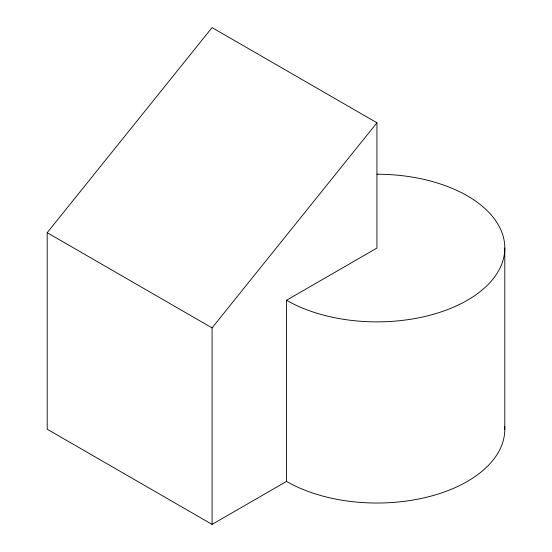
<?xml version="1.0" encoding="UTF-8"?>
<svg xmlns="http://www.w3.org/2000/svg" width="552" height="552" viewBox="0 0 552 552"><rect width="100%" height="100%" fill="white"/><g stroke="black" fill="none" stroke-linecap="round" stroke-linejoin="round"><path stroke-width="0.83" d="M47.203 232.696L212.071 27.6L376.94 122.785L376.94 248.048L286.529 300.253L286.529 481.413L212.071 524.4L47.203 429.214L47.203 232.696L212.071 327.881L212.071 524.4M212.071 327.881L376.94 122.785M504.797 248.048L504.797 429.214M376.94 174.232A127.864 73.823 0 0 1 495.068 276.304A127.864 73.823 0 0 1 286.529 300.253M504.728 426.71A127.864 73.823 0 0 1 427.862 496.924A127.864 73.823 0 0 1 286.529 481.413"/></g></svg>
